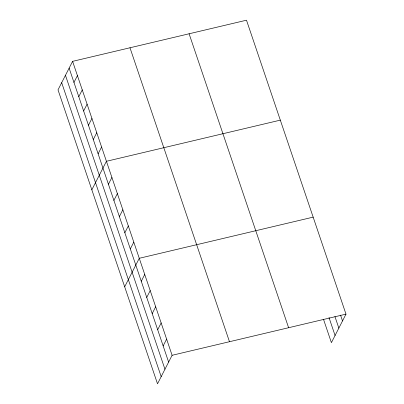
<?xml version="1.0" encoding="UTF-8"?>
<svg xmlns="http://www.w3.org/2000/svg" width="404" height="404" viewBox="0 0 404 404"><rect width="100%" height="100%" fill="white"/><g stroke="black" fill="none" stroke-linecap="round" stroke-linejoin="round"><path stroke-width="0.61" d="M72.599 61.352L58.009 89.86L157.51 383.8L172.099 355.293L72.599 61.352L246.491 20.2L345.991 314.14L331.401 342.648L323.584 319.549M73.957 82.421L77.432 75.634M78.79 96.697L82.264 89.91M83.623 110.979L87.097 104.187M88.456 125.255L91.93 118.463M93.289 139.531L96.763 132.739M98.122 153.808L101.596 147.016M91.839 189.799L106.429 161.292L280.32 120.139M108.429 184.249L111.903 177.462M113.898 200.419L117.372 193.627M119.372 216.584L122.846 209.792M124.846 232.749L128.321 225.962M130.315 248.92L133.79 242.127M124.674 286.8L139.264 258.292L313.156 217.14M141.264 281.25L144.738 274.457M146.733 297.415L150.207 290.627M152.207 313.585L155.681 306.793M157.681 329.75L161.156 322.958M163.15 345.915L166.63 339.128M172.099 355.293L345.991 314.14M340.562 315.155L342.516 320.928M334.936 316.549L338.845 328.093M329.007 317.579L335.067 335.477M189.102 33.779L288.608 327.72M129.982 47.773L229.482 341.713M69.124 68.145L168.625 362.085M65.458 75.311L164.958 369.251M61.676 82.694L161.181 376.634"/></g></svg>
